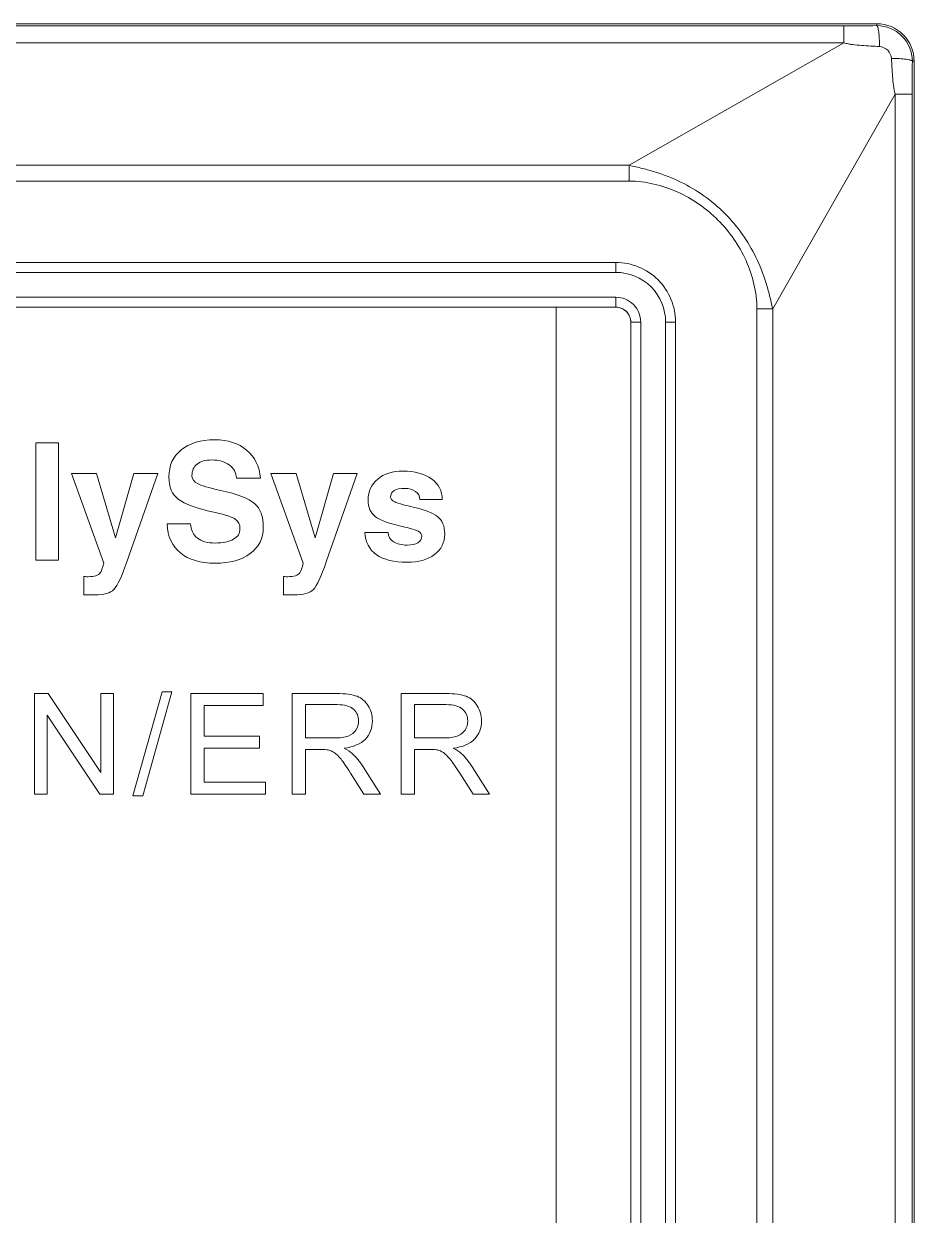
# Model space of a CAD drawing. Header units: millimetres. Extents: x 33157 to 59611, y -29750 to 1750.
# Drawn here: x 53882.71 to 53900.62, y -1503.72 to -1479.76 of the extents above; entities that cross this region are included whole.
import ezdxf

# ---------------------------------------------------------------- set-up
doc = ezdxf.new("R2010")
doc.units = ezdxf.units.MM
doc.layers.add('layer 1', color=7, linetype='Continuous', lineweight=18)

msp = doc.modelspace()

# ---------------------------------------------------------------- linework, layer by layer
at = {"layer": 'layer 1', "lineweight": 9}
for p, q in [((53899.202, -1479.797), (53899.202, -1480.139)), ((53899.866, -1479.759), (53899.866, -1479.796)), ((53900.616, -1480.509), (53900.616, -1480.509)), ((53900.616, -1480.509), (53900.616, -1579.009)), ((53900.236, -1481.173), (53900.236, -1578.345)), ((53900.578, -1481.173), (53900.578, -1578.345)), ((53894.885, -1482.605), (53894.885, -1482.922)), ((53894.616, -1484.559), (53894.616, -1484.759)), ((53894.616, -1485.259), (53894.616, -1485.459)), ((53897.454, -1485.49), (53897.454, -1485.49)), ((53897.454, -1485.49), (53897.454, -1574.029)), ((53897.77, -1485.49), (53897.77, -1485.49)), ((53897.77, -1485.49), (53897.77, -1574.029)), ((53894.916, -1485.759), (53894.916, -1485.759)), ((53894.916, -1485.759), (53894.916, -1573.759)), ((53895.116, -1485.759), (53895.116, -1485.759)), ((53895.116, -1485.759), (53895.116, -1573.759)), ((53895.616, -1485.759), (53895.616, -1573.759)), ((53895.816, -1485.759), (53895.816, -1573.759))]:
    msp.add_line(p, q, dxfattribs=at)
for points in [[(53899.866, -1479.759), (53899.866, -1479.759), (53866.666, -1479.759), (53866.666, -1479.759)], [(53867.33, -1479.797), (53867.33, -1479.797), (53899.202, -1479.797), (53899.202, -1479.797)], [(53899.202, -1479.797), (53899.423, -1479.797), (53899.644, -1479.797), (53899.866, -1479.796)], [(53867.33, -1480.139), (53867.33, -1480.139), (53899.202, -1480.139), (53899.202, -1480.139)], [(53899.202, -1480.139), (53899.202, -1480.139), (53894.885, -1482.605), (53894.885, -1482.605)], [(53900.579, -1480.509), (53900.579, -1480.731), (53900.578, -1480.952), (53900.578, -1481.173)], [(53900.579, -1480.509), (53900.579, -1480.509), (53900.616, -1480.509), (53900.616, -1480.509)], [(53900.236, -1481.173), (53900.236, -1481.173), (53897.77, -1485.49), (53897.77, -1485.49)], [(53900.578, -1481.173), (53900.578, -1481.173), (53900.236, -1481.173), (53900.236, -1481.173)], [(53894.885, -1482.605), (53894.885, -1482.605), (53871.646, -1482.605), (53871.646, -1482.605)], [(53894.885, -1482.922), (53894.885, -1482.922), (53871.646, -1482.922), (53871.646, -1482.922)], [(53871.916, -1484.559), (53871.916, -1484.559), (53894.616, -1484.559), (53894.616, -1484.559)], [(53871.916, -1484.759), (53871.916, -1484.759), (53894.616, -1484.759), (53894.616, -1484.759)], [(53894.616, -1485.259), (53894.616, -1485.259), (53871.916, -1485.259), (53871.916, -1485.259)], [(53894.616, -1485.459), (53894.616, -1485.459), (53871.916, -1485.459), (53871.916, -1485.459)], [(53897.454, -1485.49), (53897.454, -1485.49), (53897.77, -1485.49), (53897.77, -1485.49)], [(53894.916, -1485.759), (53894.916, -1485.759), (53895.116, -1485.759), (53895.116, -1485.759)], [(53895.816, -1485.759), (53895.816, -1485.759), (53895.616, -1485.759), (53895.616, -1485.759)]]:
    msp.add_open_spline(points, degree=3, dxfattribs=at)
for points, knots in [([(53900.616, -1480.509), (53900.616, -1480.31), (53900.537, -1480.12), (53900.396, -1479.979), (53900.256, -1479.838), (53900.065, -1479.759), (53899.866, -1479.759)], [0, 0, 0, 0, 170594.301045, 170594.301045, 170594.301045, 341188.602089, 341188.602089, 341188.602089, 341188.602089]), ([(53900.579, -1480.509), (53900.579, -1480.32), (53900.504, -1480.139), (53900.37, -1480.005), (53900.237, -1479.871), (53900.055, -1479.796), (53899.866, -1479.796)], [0, 0, 0, 0, 170594.295783, 170594.295783, 170594.295783, 341188.591567, 341188.591567, 341188.591567, 341188.591567]), ([(53899.866, -1479.796), (53899.87, -1479.797), (53899.873, -1479.801), (53899.876, -1479.805), (53899.88, -1479.813), (53899.883, -1479.821), (53899.885, -1479.829), (53899.889, -1479.841), (53899.892, -1479.854), (53899.894, -1479.867), (53899.897, -1479.884), (53899.9, -1479.901), (53899.902, -1479.918), (53899.908, -1479.963), (53899.912, -1480.008), (53899.915, -1480.053), (53899.918, -1480.108), (53899.92, -1480.162), (53899.921, -1480.217)], [0, 0, 0, 0, 144828.583919, 144828.583919, 144828.583919, 289657.167838, 289657.167838, 289657.167838, 434485.751757, 434485.751757, 434485.751757, 579314.335676, 579314.335676, 579314.335676, 724142.919595, 724142.919595, 724142.919595, 868971.503513, 868971.503513, 868971.503513, 868971.503513]), ([(53899.202, -1480.139), (53899.23, -1480.15), (53899.259, -1480.157), (53899.289, -1480.162), (53899.319, -1480.168), (53899.349, -1480.172), (53899.379, -1480.176), (53899.439, -1480.184), (53899.499, -1480.189), (53899.56, -1480.194), (53899.62, -1480.199), (53899.68, -1480.203), (53899.741, -1480.206), (53899.801, -1480.21), (53899.861, -1480.213), (53899.921, -1480.217)], [0, 0, 0, 0, 147254.647325, 147254.647325, 147254.647325, 294509.294651, 294509.294651, 294509.294651, 441763.941976, 441763.941976, 441763.941976, 589018.589301, 589018.589301, 589018.589301, 736273.236626, 736273.236626, 736273.236626, 736273.236626]), ([(53899.921, -1480.217), (53899.981, -1480.22), (53900.04, -1480.248), (53900.084, -1480.291), (53900.127, -1480.335), (53900.155, -1480.394), (53900.159, -1480.454)], [0, 0, 0, 0, 170594.248599, 170594.248599, 170594.248599, 341188.497198, 341188.497198, 341188.497198, 341188.497198]), ([(53900.579, -1480.509), (53900.578, -1480.505), (53900.574, -1480.502), (53900.57, -1480.5), (53900.562, -1480.495), (53900.554, -1480.492), (53900.546, -1480.49), (53900.534, -1480.486), (53900.521, -1480.484), (53900.508, -1480.481), (53900.491, -1480.478), (53900.474, -1480.475), (53900.457, -1480.473), (53900.412, -1480.467), (53900.367, -1480.463), (53900.322, -1480.46), (53900.268, -1480.457), (53900.213, -1480.455), (53900.159, -1480.454)], [0, 0, 0, 0, 144831.082778, 144831.082778, 144831.082778, 289662.165556, 289662.165556, 289662.165556, 434493.248334, 434493.248334, 434493.248334, 579324.331112, 579324.331112, 579324.331112, 724155.41389, 724155.41389, 724155.41389, 868986.496668, 868986.496668, 868986.496668, 868986.496668]), ([(53900.159, -1480.454), (53900.162, -1480.514), (53900.165, -1480.574), (53900.169, -1480.634), (53900.173, -1480.695), (53900.176, -1480.755), (53900.181, -1480.815), (53900.186, -1480.876), (53900.192, -1480.936), (53900.199, -1480.996), (53900.206, -1481.056), (53900.215, -1481.117), (53900.236, -1481.173)], [0, 0, 0, 0, 151271.488001, 151271.488001, 151271.488001, 302542.976003, 302542.976003, 302542.976003, 453814.464004, 453814.464004, 453814.464004, 605085.952006, 605085.952006, 605085.952006, 605085.952006]), ([(53897.77, -1485.49), (53897.748, -1485.402), (53897.729, -1485.313), (53897.707, -1485.225), (53897.685, -1485.137), (53897.661, -1485.049), (53897.634, -1484.963), (53897.579, -1484.789), (53897.513, -1484.619), (53897.433, -1484.456), (53897.354, -1484.293), (53897.261, -1484.136), (53897.155, -1483.988), (53897.05, -1483.839), (53896.932, -1483.7), (53896.804, -1483.571), (53896.675, -1483.443), (53896.536, -1483.325), (53896.388, -1483.22), (53896.239, -1483.115), (53896.082, -1483.022), (53895.919, -1482.942), (53895.756, -1482.862), (53895.586, -1482.796), (53895.413, -1482.742), (53895.326, -1482.714), (53895.238, -1482.69), (53895.15, -1482.668), (53895.062, -1482.647), (53894.973, -1482.627), (53894.885, -1482.605)], [0, 0, 0, 0, 139671.89553, 139671.89553, 139671.89553, 279343.791059, 279343.791059, 279343.791059, 419015.686589, 419015.686589, 419015.686589, 558687.582119, 558687.582119, 558687.582119, 698359.477648, 698359.477648, 698359.477648, 838031.373178, 838031.373178, 838031.373178, 977703.268708, 977703.268708, 977703.268708, 1117375.164238, 1117375.164238, 1117375.164238, 1257047.059767, 1257047.059767, 1257047.059767, 1396718.955297, 1396718.955297, 1396718.955297, 1396718.955297]), ([(53897.454, -1485.49), (53897.454, -1485.324), (53897.431, -1485.157), (53897.393, -1484.995), (53897.356, -1484.833), (53897.302, -1484.675), (53897.234, -1484.523), (53897.098, -1484.22), (53896.905, -1483.941), (53896.67, -1483.706), (53896.434, -1483.47), (53896.155, -1483.277), (53895.852, -1483.141), (53895.7, -1483.073), (53895.542, -1483.02), (53895.38, -1482.982), (53895.218, -1482.944), (53895.051, -1482.921), (53894.885, -1482.922)], [0, 0, 0, 0, 144824.284497, 144824.284497, 144824.284497, 289648.568995, 289648.568995, 289648.568995, 434472.853492, 434472.853492, 434472.853492, 579297.137989, 579297.137989, 579297.137989, 724121.422487, 724121.422487, 724121.422487, 868945.706984, 868945.706984, 868945.706984, 868945.706984]), ([(53895.816, -1485.759), (53895.816, -1485.441), (53895.689, -1485.136), (53895.464, -1484.911), (53895.239, -1484.686), (53894.934, -1484.559), (53894.616, -1484.559)], [0, 0, 0, 0, 170586.492458, 170586.492458, 170586.492458, 341172.984915, 341172.984915, 341172.984915, 341172.984915]), ([(53895.616, -1485.759), (53895.616, -1485.494), (53895.511, -1485.24), (53895.323, -1485.052), (53895.135, -1484.865), (53894.881, -1484.759), (53894.616, -1484.759)], [0, 0, 0, 0, 170586.463928, 170586.463928, 170586.463928, 341172.927857, 341172.927857, 341172.927857, 341172.927857]), ([(53895.116, -1485.759), (53895.116, -1485.627), (53895.063, -1485.499), (53894.969, -1485.406), (53894.876, -1485.312), (53894.748, -1485.259), (53894.616, -1485.259)], [0, 0, 0, 0, 170586.39293, 170586.39293, 170586.39293, 341172.78586, 341172.78586, 341172.78586, 341172.78586]), ([(53894.916, -1485.759), (53894.916, -1485.68), (53894.884, -1485.603), (53894.828, -1485.547), (53894.772, -1485.491), (53894.695, -1485.459), (53894.616, -1485.459)], [0, 0, 0, 0, 170586.36449, 170586.36449, 170586.36449, 341172.72898, 341172.72898, 341172.72898, 341172.72898])]:
    msp.add_open_spline(points, degree=3, knots=knots, dxfattribs=at)
at = {"layer": 'layer 1'}
for points, knots in [([(53893.416, -1485.459), (53893.416, -1485.459), (53894.616, -1485.459), (53894.616, -1485.459), (53894.781, -1485.459), (53894.916, -1485.594), (53894.916, -1485.759), (53894.916, -1485.759), (53894.916, -1537.016), (53894.916, -1537.016), (53894.916, -1537.016), (53885.916, -1542.212), (53885.916, -1542.212), (53885.916, -1542.212), (53885.916, -1538.255), (53885.916, -1538.255), (53885.916, -1538.255), (53890.416, -1535.657), (53890.416, -1535.657), (53892.324, -1534.555), (53893.416, -1532.664), (53893.416, -1530.46), (53893.416, -1530.46), (53893.416, -1485.459), (53893.416, -1485.459)], [0, 0, 0, 0, 141587.315349, 141587.315349, 141587.315349, 283174.630699, 283174.630699, 283174.630699, 424761.946048, 424761.946048, 424761.946048, 566349.261398, 566349.261398, 566349.261398, 707936.576747, 707936.576747, 707936.576747, 849523.892096, 849523.892096, 849523.892096, 991111.207446, 991111.207446, 991111.207446, 1132698.522795, 1132698.522795, 1132698.522795, 1132698.522795]), ([(53882.947, -1488.19), (53882.947, -1488.19), (53883.176, -1488.19), (53883.176, -1488.19), (53883.176, -1488.19), (53883.406, -1488.19), (53883.406, -1488.19), (53883.406, -1488.19), (53883.406, -1490.545), (53883.406, -1490.545), (53883.406, -1490.545), (53883.178, -1490.545), (53883.178, -1490.545), (53883.178, -1490.545), (53882.947, -1490.545), (53882.947, -1490.545), (53882.947, -1490.545), (53882.947, -1488.19), (53882.947, -1488.19)], [0, 0, 0, 0, 144795.515086, 144795.515086, 144795.515086, 289591.030173, 289591.030173, 289591.030173, 434386.545259, 434386.545259, 434386.545259, 579182.060346, 579182.060346, 579182.060346, 723977.575432, 723977.575432, 723977.575432, 868773.090519, 868773.090519, 868773.090519, 868773.090519]), ([(53886.985, -1488.898), (53886.977, -1488.785), (53886.927, -1488.696), (53886.838, -1488.631), (53886.748, -1488.565), (53886.631, -1488.532), (53886.487, -1488.532), (53886.362, -1488.532), (53886.265, -1488.559), (53886.194, -1488.614), (53886.124, -1488.669), (53886.089, -1488.746), (53886.089, -1488.844), (53886.089, -1488.914), (53886.126, -1488.969), (53886.199, -1489.007), (53886.272, -1489.046), (53886.426, -1489.091), (53886.662, -1489.143), (53887.005, -1489.22), (53887.234, -1489.309), (53887.349, -1489.409), (53887.465, -1489.508), (53887.523, -1489.668), (53887.523, -1489.888), (53887.523, -1490.109), (53887.436, -1490.285), (53887.262, -1490.414), (53887.088, -1490.544), (53886.852, -1490.609), (53886.555, -1490.609), (53886.257, -1490.609), (53886.024, -1490.54), (53885.857, -1490.402), (53885.689, -1490.265), (53885.599, -1490.069), (53885.588, -1489.815), (53885.588, -1489.815), (53886.061, -1489.815), (53886.061, -1489.815), (53886.067, -1489.939), (53886.112, -1490.035), (53886.198, -1490.103), (53886.283, -1490.17), (53886.402, -1490.203), (53886.555, -1490.203), (53886.712, -1490.203), (53886.835, -1490.178), (53886.923, -1490.127), (53887.011, -1490.077), (53887.055, -1490.006), (53887.055, -1489.917), (53887.055, -1489.828), (53887.023, -1489.763), (53886.96, -1489.721), (53886.898, -1489.68), (53886.766, -1489.637), (53886.563, -1489.592), (53886.189, -1489.508), (53885.939, -1489.418), (53885.813, -1489.321), (53885.688, -1489.225), (53885.625, -1489.075), (53885.625, -1488.871), (53885.625, -1488.643), (53885.708, -1488.461), (53885.874, -1488.327), (53886.039, -1488.193), (53886.263, -1488.126), (53886.545, -1488.126), (53886.809, -1488.126), (53887.024, -1488.196), (53887.189, -1488.335), (53887.355, -1488.474), (53887.447, -1488.662), (53887.465, -1488.898), (53887.465, -1488.898), (53886.985, -1488.898), (53886.985, -1488.898)], [0, 0, 0, 0, 134893.521775, 134893.521775, 134893.521775, 269787.04355, 269787.04355, 269787.04355, 404680.565324, 404680.565324, 404680.565324, 539574.087099, 539574.087099, 539574.087099, 674467.608874, 674467.608874, 674467.608874, 809361.130649, 809361.130649, 809361.130649, 944254.652423, 944254.652423, 944254.652423, 1079148.174198, 1079148.174198, 1079148.174198, 1214041.695973, 1214041.695973, 1214041.695973, 1348935.217748, 1348935.217748, 1348935.217748, 1483828.739523, 1483828.739523, 1483828.739523, 1618722.261297, 1618722.261297, 1618722.261297, 1753615.783072, 1753615.783072, 1753615.783072, 1888509.304847, 1888509.304847, 1888509.304847, 2023402.826622, 2023402.826622, 2023402.826622, 2158296.348396, 2158296.348396, 2158296.348396, 2293189.870171, 2293189.870171, 2293189.870171, 2428083.391946, 2428083.391946, 2428083.391946, 2562976.913721, 2562976.913721, 2562976.913721, 2697870.435496, 2697870.435496, 2697870.435496, 2832763.95727, 2832763.95727, 2832763.95727, 2967657.479045, 2967657.479045, 2967657.479045, 3102551.00082, 3102551.00082, 3102551.00082, 3237444.522595, 3237444.522595, 3237444.522595, 3372338.044369, 3372338.044369, 3372338.044369, 3507231.566144, 3507231.566144, 3507231.566144, 3507231.566144]), ([(53884.776, -1490.582), (53884.676, -1490.876), (53884.59, -1491.06), (53884.518, -1491.135), (53884.446, -1491.209), (53884.318, -1491.247), (53884.135, -1491.247), (53884.135, -1491.247), (53883.915, -1491.242), (53883.915, -1491.242), (53883.915, -1491.242), (53883.915, -1490.874), (53883.915, -1490.874), (53883.926, -1490.878), (53883.955, -1490.88), (53884.003, -1490.88), (53884.126, -1490.88), (53884.206, -1490.855), (53884.244, -1490.805), (53884.267, -1490.773), (53884.291, -1490.707), (53884.314, -1490.606), (53884.314, -1490.606), (53883.664, -1488.803), (53883.664, -1488.803), (53883.664, -1488.803), (53883.917, -1488.803), (53883.917, -1488.803), (53883.917, -1488.803), (53884.172, -1488.803), (53884.172, -1488.803), (53884.172, -1488.803), (53884.551, -1490.096), (53884.551, -1490.096), (53884.551, -1490.096), (53884.552, -1490.096), (53884.552, -1490.096), (53884.552, -1490.096), (53884.92, -1488.803), (53884.92, -1488.803), (53884.92, -1488.803), (53885.161, -1488.803), (53885.161, -1488.803), (53885.161, -1488.803), (53885.401, -1488.803), (53885.401, -1488.803), (53885.401, -1488.803), (53884.776, -1490.582), (53884.776, -1490.582)], [0, 0, 0, 0, 136748.185174, 136748.185174, 136748.185174, 273496.370348, 273496.370348, 273496.370348, 410244.555522, 410244.555522, 410244.555522, 546992.740696, 546992.740696, 546992.740696, 683740.925869, 683740.925869, 683740.925869, 820489.111043, 820489.111043, 820489.111043, 957237.296217, 957237.296217, 957237.296217, 1093985.481391, 1093985.481391, 1093985.481391, 1230733.666565, 1230733.666565, 1230733.666565, 1367481.851739, 1367481.851739, 1367481.851739, 1504230.036913, 1504230.036913, 1504230.036913, 1640978.222087, 1640978.222087, 1640978.222087, 1777726.407261, 1777726.407261, 1777726.407261, 1914474.592434, 1914474.592434, 1914474.592434, 2051222.777608, 2051222.777608, 2051222.777608, 2187970.962782, 2187970.962782, 2187970.962782, 2187970.962782]), ([(53888.789, -1490.582), (53888.689, -1490.876), (53888.602, -1491.06), (53888.531, -1491.135), (53888.459, -1491.209), (53888.331, -1491.247), (53888.148, -1491.247), (53888.148, -1491.247), (53887.928, -1491.242), (53887.928, -1491.242), (53887.928, -1491.242), (53887.928, -1490.874), (53887.928, -1490.874), (53887.939, -1490.878), (53887.968, -1490.88), (53888.016, -1490.88), (53888.139, -1490.88), (53888.219, -1490.855), (53888.257, -1490.805), (53888.28, -1490.773), (53888.304, -1490.707), (53888.327, -1490.606), (53888.327, -1490.606), (53887.677, -1488.803), (53887.677, -1488.803), (53887.677, -1488.803), (53887.93, -1488.803), (53887.93, -1488.803), (53887.93, -1488.803), (53888.185, -1488.803), (53888.185, -1488.803), (53888.185, -1488.803), (53888.564, -1490.096), (53888.564, -1490.096), (53888.564, -1490.096), (53888.565, -1490.096), (53888.565, -1490.096), (53888.565, -1490.096), (53888.933, -1488.803), (53888.933, -1488.803), (53888.933, -1488.803), (53889.174, -1488.803), (53889.174, -1488.803), (53889.174, -1488.803), (53889.414, -1488.803), (53889.414, -1488.803), (53889.414, -1488.803), (53888.789, -1490.582), (53888.789, -1490.582)], [0, 0, 0, 0, 136758.225464, 136758.225464, 136758.225464, 273516.450927, 273516.450927, 273516.450927, 410274.676391, 410274.676391, 410274.676391, 547032.901854, 547032.901854, 547032.901854, 683791.127318, 683791.127318, 683791.127318, 820549.352781, 820549.352781, 820549.352781, 957307.578245, 957307.578245, 957307.578245, 1094065.803709, 1094065.803709, 1094065.803709, 1230824.029172, 1230824.029172, 1230824.029172, 1367582.254636, 1367582.254636, 1367582.254636, 1504340.480099, 1504340.480099, 1504340.480099, 1641098.705563, 1641098.705563, 1641098.705563, 1777856.931026, 1777856.931026, 1777856.931026, 1914615.15649, 1914615.15649, 1914615.15649, 2051373.381953, 2051373.381953, 2051373.381953, 2188131.607417, 2188131.607417, 2188131.607417, 2188131.607417]), ([(53890.67, -1489.326), (53890.67, -1489.259), (53890.642, -1489.205), (53890.586, -1489.164), (53890.531, -1489.123), (53890.457, -1489.103), (53890.365, -1489.103), (53890.276, -1489.103), (53890.207, -1489.118), (53890.158, -1489.148), (53890.108, -1489.179), (53890.083, -1489.221), (53890.083, -1489.276), (53890.083, -1489.314), (53890.111, -1489.347), (53890.168, -1489.375), (53890.223, -1489.402), (53890.322, -1489.431), (53890.465, -1489.463), (53890.747, -1489.526), (53890.935, -1489.595), (53891.031, -1489.67), (53891.126, -1489.745), (53891.174, -1489.862), (53891.174, -1490.022), (53891.174, -1490.193), (53891.104, -1490.33), (53890.966, -1490.434), (53890.828, -1490.538), (53890.645, -1490.59), (53890.418, -1490.59), (53890.15, -1490.59), (53889.944, -1490.539), (53889.799, -1490.437), (53889.654, -1490.334), (53889.577, -1490.185), (53889.567, -1489.988), (53889.567, -1489.988), (53890.035, -1489.988), (53890.035, -1489.988), (53890.038, -1490.068), (53890.074, -1490.131), (53890.142, -1490.177), (53890.209, -1490.222), (53890.302, -1490.245), (53890.418, -1490.245), (53890.51, -1490.245), (53890.582, -1490.229), (53890.634, -1490.198), (53890.686, -1490.166), (53890.712, -1490.122), (53890.712, -1490.065), (53890.712, -1490.026), (53890.687, -1489.992), (53890.636, -1489.964), (53890.586, -1489.938), (53890.498, -1489.911), (53890.372, -1489.883), (53890.077, -1489.817), (53889.88, -1489.747), (53889.781, -1489.673), (53889.682, -1489.6), (53889.632, -1489.488), (53889.632, -1489.335), (53889.632, -1489.162), (53889.697, -1489.023), (53889.825, -1488.917), (53889.954, -1488.81), (53890.123, -1488.757), (53890.334, -1488.757), (53890.571, -1488.757), (53890.762, -1488.809), (53890.907, -1488.914), (53891.052, -1489.018), (53891.125, -1489.155), (53891.125, -1489.326), (53891.125, -1489.326), (53891.125, -1489.326), (53891.125, -1489.326), (53891.125, -1489.326), (53890.67, -1489.326), (53890.67, -1489.326)], [0, 0, 0, 0, 134766.393412, 134766.393412, 134766.393412, 269532.786824, 269532.786824, 269532.786824, 404299.180236, 404299.180236, 404299.180236, 539065.573647, 539065.573647, 539065.573647, 673831.967059, 673831.967059, 673831.967059, 808598.360471, 808598.360471, 808598.360471, 943364.753883, 943364.753883, 943364.753883, 1078131.147295, 1078131.147295, 1078131.147295, 1212897.540707, 1212897.540707, 1212897.540707, 1347663.934118, 1347663.934118, 1347663.934118, 1482430.32753, 1482430.32753, 1482430.32753, 1617196.720942, 1617196.720942, 1617196.720942, 1751963.114354, 1751963.114354, 1751963.114354, 1886729.507766, 1886729.507766, 1886729.507766, 2021495.901178, 2021495.901178, 2021495.901178, 2156262.294589, 2156262.294589, 2156262.294589, 2291028.688001, 2291028.688001, 2291028.688001, 2425795.081413, 2425795.081413, 2425795.081413, 2560561.474825, 2560561.474825, 2560561.474825, 2695327.868237, 2695327.868237, 2695327.868237, 2830094.261649, 2830094.261649, 2830094.261649, 2964860.65506, 2964860.65506, 2964860.65506, 3099627.048472, 3099627.048472, 3099627.048472, 3234393.441884, 3234393.441884, 3234393.441884, 3369159.835296, 3369159.835296, 3369159.835296, 3503926.228708, 3503926.228708, 3503926.228708, 3638692.62212, 3638692.62212, 3638692.62212, 3638692.62212]), ([(53888.103, -1495.252), (53888.103, -1495.252), (53888.103, -1493.231), (53888.103, -1493.231), (53888.103, -1493.231), (53888.999, -1493.231), (53888.999, -1493.231), (53889.179, -1493.231), (53889.316, -1493.25), (53889.41, -1493.286), (53889.503, -1493.322), (53889.578, -1493.386), (53889.634, -1493.478), (53889.69, -1493.57), (53889.718, -1493.671), (53889.718, -1493.782), (53889.718, -1493.926), (53889.671, -1494.047), (53889.578, -1494.145), (53889.486, -1494.243), (53889.343, -1494.305), (53889.149, -1494.332), (53889.22, -1494.366), (53889.274, -1494.4), (53889.31, -1494.433), (53889.388, -1494.504), (53889.462, -1494.594), (53889.531, -1494.702), (53889.531, -1494.702), (53889.881, -1495.252), (53889.881, -1495.252), (53889.881, -1495.252), (53889.547, -1495.252), (53889.547, -1495.252), (53889.547, -1495.252), (53889.28, -1494.832), (53889.28, -1494.832), (53889.202, -1494.71), (53889.138, -1494.617), (53889.087, -1494.553), (53889.037, -1494.488), (53888.991, -1494.444), (53888.951, -1494.418), (53888.912, -1494.392), (53888.871, -1494.374), (53888.83, -1494.364), (53888.8, -1494.358), (53888.75, -1494.355), (53888.681, -1494.355), (53888.681, -1494.355), (53888.372, -1494.355), (53888.372, -1494.355), (53888.372, -1494.355), (53888.372, -1495.252), (53888.372, -1495.252), (53888.372, -1495.252), (53888.103, -1495.252), (53888.103, -1495.252)], [0, 0, 0, 0, 135960.928509, 135960.928509, 135960.928509, 271921.857017, 271921.857017, 271921.857017, 407882.785526, 407882.785526, 407882.785526, 543843.714034, 543843.714034, 543843.714034, 679804.642543, 679804.642543, 679804.642543, 815765.571051, 815765.571051, 815765.571051, 951726.49956, 951726.49956, 951726.49956, 1087687.428068, 1087687.428068, 1087687.428068, 1223648.356577, 1223648.356577, 1223648.356577, 1359609.285086, 1359609.285086, 1359609.285086, 1495570.213594, 1495570.213594, 1495570.213594, 1631531.142103, 1631531.142103, 1631531.142103, 1767492.070611, 1767492.070611, 1767492.070611, 1903452.99912, 1903452.99912, 1903452.99912, 2039413.927628, 2039413.927628, 2039413.927628, 2175374.856137, 2175374.856137, 2175374.856137, 2311335.784645, 2311335.784645, 2311335.784645, 2447296.713154, 2447296.713154, 2447296.713154, 2583257.641663, 2583257.641663, 2583257.641663, 2583257.641663]), ([(53890.298, -1495.252), (53890.298, -1495.252), (53890.298, -1493.231), (53890.298, -1493.231), (53890.298, -1493.231), (53891.194, -1493.231), (53891.194, -1493.231), (53891.374, -1493.231), (53891.511, -1493.25), (53891.605, -1493.286), (53891.698, -1493.322), (53891.773, -1493.386), (53891.829, -1493.478), (53891.885, -1493.57), (53891.913, -1493.671), (53891.913, -1493.782), (53891.913, -1493.926), (53891.866, -1494.047), (53891.773, -1494.145), (53891.681, -1494.243), (53891.538, -1494.305), (53891.344, -1494.332), (53891.415, -1494.366), (53891.469, -1494.4), (53891.505, -1494.433), (53891.583, -1494.504), (53891.657, -1494.594), (53891.726, -1494.702), (53891.726, -1494.702), (53892.076, -1495.252), (53892.076, -1495.252), (53892.076, -1495.252), (53891.742, -1495.252), (53891.742, -1495.252), (53891.742, -1495.252), (53891.475, -1494.832), (53891.475, -1494.832), (53891.397, -1494.71), (53891.333, -1494.617), (53891.282, -1494.553), (53891.232, -1494.488), (53891.186, -1494.444), (53891.146, -1494.418), (53891.107, -1494.392), (53891.066, -1494.374), (53891.025, -1494.364), (53890.994, -1494.358), (53890.945, -1494.355), (53890.876, -1494.355), (53890.876, -1494.355), (53890.566, -1494.355), (53890.566, -1494.355), (53890.566, -1494.355), (53890.566, -1495.252), (53890.566, -1495.252), (53890.566, -1495.252), (53890.298, -1495.252), (53890.298, -1495.252)], [0, 0, 0, 0, 135966.389403, 135966.389403, 135966.389403, 271932.778805, 271932.778805, 271932.778805, 407899.168208, 407899.168208, 407899.168208, 543865.55761, 543865.55761, 543865.55761, 679831.947013, 679831.947013, 679831.947013, 815798.336416, 815798.336416, 815798.336416, 951764.725818, 951764.725818, 951764.725818, 1087731.115221, 1087731.115221, 1087731.115221, 1223697.504623, 1223697.504623, 1223697.504623, 1359663.894026, 1359663.894026, 1359663.894026, 1495630.283428, 1495630.283428, 1495630.283428, 1631596.672831, 1631596.672831, 1631596.672831, 1767563.062234, 1767563.062234, 1767563.062234, 1903529.451636, 1903529.451636, 1903529.451636, 2039495.841039, 2039495.841039, 2039495.841039, 2175462.230441, 2175462.230441, 2175462.230441, 2311428.619844, 2311428.619844, 2311428.619844, 2447395.009247, 2447395.009247, 2447395.009247, 2583361.398649, 2583361.398649, 2583361.398649, 2583361.398649]), ([(53882.92, -1495.252), (53882.92, -1495.252), (53882.92, -1493.231), (53882.92, -1493.231), (53882.92, -1493.231), (53883.195, -1493.231), (53883.195, -1493.231), (53883.195, -1493.231), (53884.255, -1494.818), (53884.255, -1494.818), (53884.255, -1494.818), (53884.255, -1493.231), (53884.255, -1493.231), (53884.255, -1493.231), (53884.512, -1493.231), (53884.512, -1493.231), (53884.512, -1493.231), (53884.512, -1495.252), (53884.512, -1495.252), (53884.512, -1495.252), (53884.237, -1495.252), (53884.237, -1495.252), (53884.237, -1495.252), (53883.177, -1493.666), (53883.177, -1493.666), (53883.177, -1493.666), (53883.177, -1495.252), (53883.177, -1495.252), (53883.177, -1495.252), (53882.92, -1495.252), (53882.92, -1495.252)], [0, 0, 0, 0, 139647.490473, 139647.490473, 139647.490473, 279294.980947, 279294.980947, 279294.980947, 418942.47142, 418942.47142, 418942.47142, 558589.961893, 558589.961893, 558589.961893, 698237.452367, 698237.452367, 698237.452367, 837884.94284, 837884.94284, 837884.94284, 977532.433313, 977532.433313, 977532.433313, 1117179.923787, 1117179.923787, 1117179.923787, 1256827.41426, 1256827.41426, 1256827.41426, 1396474.904733, 1396474.904733, 1396474.904733, 1396474.904733]), ([(53884.9, -1495.286), (53884.9, -1495.286), (53885.487, -1493.198), (53885.487, -1493.198), (53885.487, -1493.198), (53885.687, -1493.198), (53885.687, -1493.198), (53885.687, -1493.198), (53885.1, -1495.286), (53885.1, -1495.286), (53885.1, -1495.286), (53884.9, -1495.286), (53884.9, -1495.286)], [0, 0, 0, 0, 151246.780129, 151246.780129, 151246.780129, 302493.560259, 302493.560259, 302493.560259, 453740.340388, 453740.340388, 453740.340388, 604987.120518, 604987.120518, 604987.120518, 604987.120518]), ([(53886.064, -1495.252), (53886.064, -1495.252), (53886.064, -1493.231), (53886.064, -1493.231), (53886.064, -1493.231), (53887.523, -1493.231), (53887.523, -1493.231), (53887.523, -1493.231), (53887.523, -1493.469), (53887.523, -1493.469), (53887.523, -1493.469), (53886.332, -1493.469), (53886.332, -1493.469), (53886.332, -1493.469), (53886.332, -1494.089), (53886.332, -1494.089), (53886.332, -1494.089), (53887.447, -1494.089), (53887.447, -1494.089), (53887.447, -1494.089), (53887.447, -1494.326), (53887.447, -1494.326), (53887.447, -1494.326), (53886.332, -1494.326), (53886.332, -1494.326), (53886.332, -1494.326), (53886.332, -1495.015), (53886.332, -1495.015), (53886.332, -1495.015), (53887.571, -1495.015), (53887.571, -1495.015), (53887.571, -1495.015), (53887.571, -1495.252), (53887.571, -1495.252), (53887.571, -1495.252), (53886.064, -1495.252), (53886.064, -1495.252)], [0, 0, 0, 0, 138366.607087, 138366.607087, 138366.607087, 276733.214173, 276733.214173, 276733.214173, 415099.82126, 415099.82126, 415099.82126, 553466.428346, 553466.428346, 553466.428346, 691833.035433, 691833.035433, 691833.035433, 830199.642519, 830199.642519, 830199.642519, 968566.249606, 968566.249606, 968566.249606, 1106932.856692, 1106932.856692, 1106932.856692, 1245299.463779, 1245299.463779, 1245299.463779, 1383666.070865, 1383666.070865, 1383666.070865, 1522032.677952, 1522032.677952, 1522032.677952, 1660399.285038, 1660399.285038, 1660399.285038, 1660399.285038]), ([(53888.372, -1494.123), (53888.372, -1494.123), (53888.945, -1494.123), (53888.945, -1494.123), (53889.068, -1494.123), (53889.163, -1494.111), (53889.231, -1494.085), (53889.3, -1494.06), (53889.352, -1494.02), (53889.388, -1493.964), (53889.423, -1493.908), (53889.441, -1493.848), (53889.441, -1493.783), (53889.441, -1493.687), (53889.407, -1493.608), (53889.338, -1493.547), (53889.269, -1493.485), (53889.159, -1493.454), (53889.01, -1493.454), (53889.01, -1493.454), (53888.372, -1493.454), (53888.372, -1493.454), (53888.372, -1493.454), (53888.372, -1494.123), (53888.372, -1494.123)], [0, 0, 0, 0, 141597.837786, 141597.837786, 141597.837786, 283195.675571, 283195.675571, 283195.675571, 424793.513357, 424793.513357, 424793.513357, 566391.351142, 566391.351142, 566391.351142, 707989.188928, 707989.188928, 707989.188928, 849587.026713, 849587.026713, 849587.026713, 991184.864499, 991184.864499, 991184.864499, 1132782.702284, 1132782.702284, 1132782.702284, 1132782.702284]), ([(53890.566, -1494.123), (53890.566, -1494.123), (53891.14, -1494.123), (53891.14, -1494.123), (53891.263, -1494.123), (53891.358, -1494.111), (53891.426, -1494.085), (53891.495, -1494.06), (53891.547, -1494.02), (53891.582, -1493.964), (53891.618, -1493.908), (53891.636, -1493.848), (53891.636, -1493.783), (53891.636, -1493.687), (53891.602, -1493.608), (53891.533, -1493.547), (53891.463, -1493.485), (53891.354, -1493.454), (53891.205, -1493.454), (53891.205, -1493.454), (53890.566, -1493.454), (53890.566, -1493.454), (53890.566, -1493.454), (53890.566, -1494.123), (53890.566, -1494.123)], [0, 0, 0, 0, 141603.523241, 141603.523241, 141603.523241, 283207.046481, 283207.046481, 283207.046481, 424810.569722, 424810.569722, 424810.569722, 566414.092962, 566414.092962, 566414.092962, 708017.616203, 708017.616203, 708017.616203, 849621.139444, 849621.139444, 849621.139444, 991224.662684, 991224.662684, 991224.662684, 1132828.185925, 1132828.185925, 1132828.185925, 1132828.185925])]:
    msp.add_open_spline(points, degree=3, knots=knots, dxfattribs=at)

doc.saveas('drawing.dxf')
